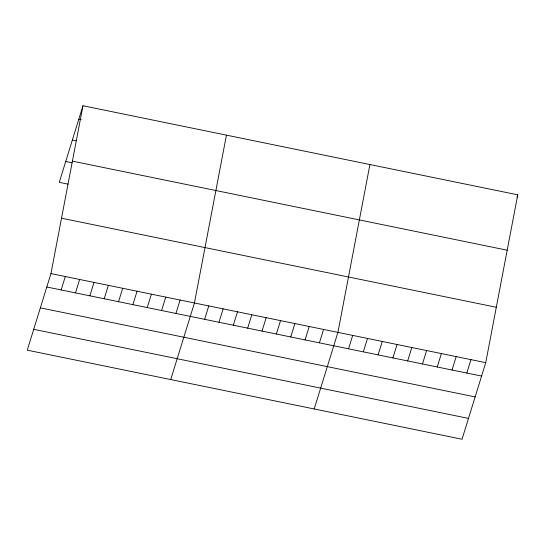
<?xml version="1.0" encoding="UTF-8"?>
<svg xmlns="http://www.w3.org/2000/svg" width="545" height="545" viewBox="0 0 545 545"><rect width="100%" height="100%" fill="white"/><g stroke="black" fill="none" stroke-linecap="round" stroke-linejoin="round"><path stroke-width="0.82" d="M50.958 273.59L82.969 105.75L517.75 194.824L485.738 362.663L462.031 439.25L27.25 350.176L50.958 273.59L485.738 362.663M226.447 135.146L194.436 302.986L170.728 379.572M369.926 164.536L337.914 332.375L314.206 408.968M82.969 105.75L59.262 182.337L68.03 184.135M61.156 289.94L65.305 276.533M75.503 292.876L79.652 279.469M89.85 295.819L93.999 282.412M104.197 298.755L108.346 285.348M118.544 301.698L122.7 288.285M132.891 304.635L137.047 291.228M147.239 307.578L151.394 294.164M161.593 310.514L165.741 297.107M175.94 313.457L180.088 300.043M204.634 319.336L208.783 305.922M218.981 322.272L223.13 308.865M233.328 325.208L237.477 311.801M247.675 328.151L251.824 314.744M262.022 331.088L266.178 317.68M276.37 334.031L280.525 320.617M290.717 336.967L294.872 323.56M305.071 339.91L309.219 326.496M319.418 342.846L323.567 329.439M348.548 348.814L352.697 335.407M363.331 351.845L367.48 338.431M378.114 354.87L382.263 341.463M392.891 357.901L397.046 344.488M407.674 360.926L411.829 347.519M422.457 363.958L426.612 350.544M437.24 366.983L441.395 353.576M452.023 370.014L456.172 356.607M517.014 197.188L517.75 194.824M466.806 373.039L470.955 359.632M78.814 119.157L81.205 119.648M72.362 140.011L76.348 140.828M72.403 161.136L507.184 250.209M65.713 161.49L72.09 162.798M61.524 218.204L496.304 307.271M46.809 287.004L481.589 376.07M40.35 307.85L475.138 396.917M33.701 329.33L468.489 418.403"/></g></svg>
